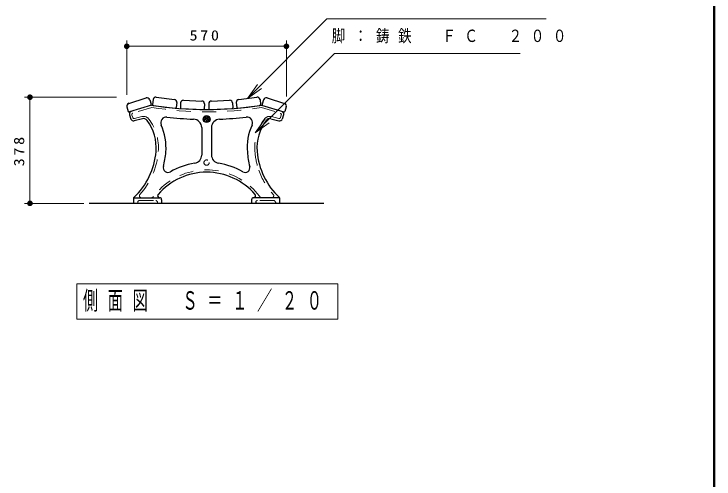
# Model space of a CAD drawing. Units: millimetres on the paper, scale 1:20. Extents: x -365 to 10, y -38 to 257.
# Drawn here: x -124.6 to 0, y 44.5 to 127.3 of the extents above; entities that cross this region are included whole.
import ezdxf

# ---------------------------------------------------------------- set-up
doc = ezdxf.new("R2010")
doc.units = ezdxf.units.MM
doc.linetypes.add('USER1', pattern=[4.5, 2.5, -2])
doc.layers.add('LY_1', color=4, linetype='Continuous', lineweight=25)
doc.layers.add('LY_2', color=7, linetype='Continuous', lineweight=13)
doc.styles.add('ＭＳ ゴシック', font='')
doc.styles.get('ＭＳ ゴシック').set_extended_font_data('MS Gothic')

# ---------------------------------------------------------------- blocks, each defined once
blk = doc.blocks.new('filled_dot')
at = {"color": 0, "linetype": 'Continuous', "lineweight": -2, "const_width": 1.25}
blk.add_lwpolyline([(-0.625, 0, 1), (0.625, 0, 1)], format="xyb", close=True, dxfattribs=at)

msp = doc.modelspace()

# ---------------------------------------------------------------- linework, layer by layer
at = {"layer": 'LY_1', "color": 7, "lineweight": 13}
for p, q in [((-104.542, 112.914), (-104.542, 122.567)), ((-76.121, 112.602), (-76.121, 122.567)), ((-104.542, 121.567), (-76.121, 121.567)), ((-83.051, 112.285), (-81.283, 114.76)), ((-83.051, 112.285), (-80.929, 114.406)), ((-80.576, 114.053), (-83.051, 112.285)), ((-106.375, 112.5), (-122.775, 112.5)), ((-121.775, 93.603), (-121.775, 112.5)), ((-81.687, 106.162), (-79.919, 108.637)), ((-81.687, 106.162), (-79.566, 108.284)), ((-79.212, 107.93), (-81.687, 106.162)), ((-112.206, 93.603), (-122.775, 93.603)), ((-66.953, 79.278), (-113.453, 79.278)), ((-113.453, 79.278), (-113.453, 72.978)), ((-66.953, 72.978), (-66.953, 79.278)), ((-113.453, 72.978), (-66.953, 72.978))]:
    msp.add_line(p, q, dxfattribs=at)
at = {"layer": 'LY_1'}
for p, q in [((-104.191, 111.408), (-101.088, 112.376)), ((-99.282, 112.496), (-96.058, 112.088)), ((-84.604, 112.088), (-81.38, 112.496)), ((-79.575, 112.376), (-76.473, 111.408)), ((-100.131, 111.103), (-104.078, 109.872)), ((-100.462, 112.047), (-100.209, 111.236)), ((-99.841, 112.063), (-99.948, 111.22)), ((-99.818, 111.052), (-95.899, 110.556)), ((-95.625, 111.53), (-95.731, 110.686)), ((-94.96, 111.473), (-94.996, 110.624)), ((-94.439, 111.952), (-91.192, 111.814)), ((-90.714, 111.293), (-90.75, 110.444)), ((-89.948, 111.293), (-89.912, 110.444)), ((-89.47, 111.814), (-86.223, 111.952)), ((-85.702, 111.473), (-85.666, 110.624)), ((-85.038, 111.53), (-84.931, 110.686)), ((-84.763, 110.556), (-80.844, 111.052)), ((-80.821, 112.063), (-80.714, 111.22)), ((-80.531, 111.103), (-76.585, 109.872)), ((-80.201, 112.048), (-80.455, 111.236)), ((-104.519, 110.782), (-104.266, 109.97)), ((-94.853, 110.468), (-90.906, 110.3)), ((-89.756, 110.3), (-85.81, 110.468)), ((-76.144, 110.782), (-76.397, 109.971)), ((-104.054, 109.34), (-103.804, 108.615)), ((-101.764, 108.657), (-103.209, 108.293)), ((-78.899, 108.657), (-77.453, 108.293)), ((-76.609, 109.34), (-76.858, 108.615)), ((-91.206, 107.092), (-91.206, 102.209)), ((-89.456, 107.092), (-89.456, 102.209)), ((-69.456, 93.603), (-111.206, 93.603)), ((-103.331, 94.559), (-103.331, 93.603)), ((-103.231, 94.603), (-98.681, 94.603)), ((-98.331, 94.253), (-98.331, 93.603)), ((-82.331, 94.253), (-82.331, 93.603)), ((-77.431, 94.603), (-81.949, 94.603)), ((-81.581, 93.803), (-81.581, 93.603)), ((-78.081, 93.803), (-78.081, 93.603)), ((-77.331, 94.559), (-77.331, 93.603))]:
    msp.add_line(p, q, dxfattribs=at)
at = {"layer": 'LY_1', "color": 7, "linetype": 'USER1', "lineweight": 13}
for p, q in [((-100.103, 110.693), (-103.463, 109.645)), ((-80.56, 110.693), (-77.199, 109.645)), ((-103.625, 109.324), (-103.471, 108.876)), ((-101.861, 109.045), (-103.173, 108.715)), ((-78.801, 109.045), (-77.489, 108.715)), ((-77.037, 109.324), (-77.192, 108.876)), ((-102.581, 93.803), (-102.581, 93.603)), ((-102.281, 94.103), (-99.381, 94.103)), ((-99.081, 93.803), (-99.081, 93.603))]:
    msp.add_line(p, q, dxfattribs=at)
at = {"layer": 'LY_1', "color": 7}
for p, q in [((-90.514, 108.609), (-90.749, 108.533)), ((-90.475, 108.49), (-90.711, 108.414)), ((-90.483, 108.706), (-90.628, 108.906)), ((-90.382, 108.779), (-90.527, 108.979)), ((-90.394, 108.431), (-90.394, 108.184)), ((-90.28, 108.779), (-90.135, 108.979)), ((-90.269, 108.431), (-90.269, 108.184)), ((-90.187, 108.49), (-89.952, 108.414)), ((-90.179, 108.705), (-90.034, 108.905)), ((-90.148, 108.609), (-89.913, 108.533))]:
    msp.add_line(p, q, dxfattribs=at)
at = {"layer": 'LY_1', "linetype": 'USER1', "lineweight": 13}
msp.add_line((-78.381, 94.103), (-81.281, 94.103), dxfattribs=at)
at = {"layer": 'LY_1', "color": 7, "lineweight": 13}
for points in [[(-83.051, 112.285), (-68.908, 126.427), (-29.882, 126.427)], [(-81.687, 106.162), (-67.545, 120.304), (-34.512, 120.304)]]:
    msp.add_lwpolyline(points, dxfattribs=at)
at = {"layer": 'LY_1', "color": 7}
msp.add_circle((-90.331, 108.603), 0.625, dxfattribs=at)
at = {"layer": 'LY_1', "color": 7, "linetype": 'USER1', "lineweight": 13}
msp.add_circle((-90.331, 100.853), 0.477, dxfattribs=at)
at = {"layer": 'LY_1'}
for centre, radius, start, end in [((-100.939, 111.899), 0.5, 17.32546, 107.32544), ((-99.345, 112), 0.5, 82.78899, 172.78896), ((-81.317, 112), 0.5, 7.21099, 97.21098), ((-79.724, 111.899), 0.5, 72.67454, 162.67452), ((-104.042, 110.931), 0.5, 107.32544, 197.32542), ((-100.352, 111.191), 0.15, 287.32548, 17.32546), ((-90.331, 170.297), 60, 260.59955, 279.40046), ((-99.799, 111.201), 0.15, 172.78896, 262.78902), ((-96.121, 111.592), 0.5, 352.789, 82.78899), ((-94.461, 111.452), 0.5, 87.56445, 177.56443), ((-91.213, 111.314), 0.5, 357.56447, 87.56445), ((-89.449, 111.314), 0.5, 92.43548, 182.43546), ((-86.202, 111.452), 0.5, 2.4355, 92.43548), ((-84.541, 111.592), 0.5, 97.21098, 187.21095), ((-80.863, 111.201), 0.15, 277.21101, 7.21099), ((-80.311, 111.192), 0.15, 162.67452, 252.67454), ((-76.621, 110.931), 0.5, 342.67455, 72.67454), ((-104.123, 110.015), 0.15, 197.32544, 287.32548), ((-103.581, 109.503), 0.5, 107.3255, 199.02562), ((-95.88, 110.705), 0.15, 262.78902, 352.789), ((-94.846, 110.618), 0.15, 177.56443, 267.56446), ((-90.9, 110.45), 0.15, 267.56449, 357.56447), ((-89.762, 110.45), 0.15, 182.43548, 272.43551), ((-85.816, 110.618), 0.15, 272.43551, 2.4355), ((-84.782, 110.705), 0.15, 187.21097, 277.21101), ((-77.081, 109.503), 0.5, 340.97434, 72.67447), ((-76.54, 110.015), 0.15, 252.67457, 342.67455), ((-103.331, 108.778), 0.5, 199.02564, 284.13807), ((-101.568, 107.882), 0.8, 37.2078, 104.13807), ((-97.509, 107.959), 1, 83.43214, 204.34526), ((-90.331, 170.297), 61.75, 263.43203, 267.84805), ((-92.706, 107.092), 1.5, 0, 87.84811), ((-87.956, 107.092), 1.5, 92.15191, 179.99996), ((-90.331, 170.297), 61.75, 272.15193, 276.56795), ((-83.154, 107.959), 1, 335.65456, 96.56788), ((-79.094, 107.882), 0.8, 75.8619, 142.79215), ((-77.331, 108.778), 0.5, 255.86191, 340.97434), ((-107.303, 103.528), 8, 355.16311, 37.20783), ((-107.303, 103.528), 9.75, 355.16311, 24.3454), ((-73.36, 103.528), 9.75, 155.65463, 184.83686), ((-73.36, 103.528), 8, 142.79213, 184.83686), ((-111.795, 103.802), 12.5, 312.81863, 355.64848), ((-111.795, 103.802), 14.25, 345.24669, 355.64848), ((-92.706, 102.209), 1.5, 279.32974, 0), ((-87.956, 102.209), 1.5, 179.99998, 260.67016), ((-68.867, 103.802), 14.25, 184.35149, 194.75329), ((-68.867, 103.802), 12.5, 184.35149, 227.18136), ((-97.193, 99.956), 0.85, 165.24673, 299.349), ((-90.331, 87.753), 13.15, 99.32976, 119.34903), ((-90.331, 87.753), 13.15, 60.651, 80.67027), ((-83.469, 99.956), 0.85, 240.65105, 14.7532), ((-90.331, 87.753), 11.4, 40.66111, 139.33891), ((-98.713, 94.953), 0.35, 139.33888, 270), ((-81.949, 94.953), 0.35, 269.99996, 40.66109), ((-103.231, 94.559), 0.1, 132.81853, 179.99996), ((-103.231, 94.503), 0.1, 89.99998, 179.99996), ((-98.681, 94.253), 0.35, 0, 89.99998), ((-81.981, 94.253), 0.35, 89.99998, 179.99996), ((-77.431, 94.503), 0.1, 0, 89.99998), ((-77.431, 94.559), 0.1, 0, 47.18117)]:
    msp.add_arc(centre, radius, start, end, dxfattribs=at)
at = {"layer": 'LY_1', "color": 7, "linetype": 'USER1', "lineweight": 13}
for centre, radius, start, end in [((-90.331, 170.297), 60.4, 260.68982, 279.31016), ((-103.389, 109.406), 0.25, 107.32555, 199.02551), ((-103.234, 108.957), 0.25, 199.02547, 284.13803), ((-101.568, 107.882), 1.2, 37.20772, 104.13832), ((-107.303, 103.528), 8.4, 355.16311, 37.20781), ((-73.36, 103.528), 8.4, 142.79213, 184.83686), ((-79.094, 107.882), 1.2, 75.862, 142.79215), ((-77.428, 108.957), 0.25, 255.86196, 340.97451), ((-77.273, 109.406), 0.25, 340.97445, 72.67442), ((-111.795, 103.802), 12.9, 318.10199, 355.64848), ((-68.867, 103.802), 12.9, 184.35149, 199.51763), ((-90.331, 87.753), 11.8, 57.85458, 143.30461), ((-101.933, 94.953), 0.35, 138.102, 270), ((-100.194, 95.103), 0.5, 270.00002, 323.30457), ((-102.281, 93.803), 0.3, 89.99998, 179.99996), ((-99.381, 93.803), 0.3, 0, 89.99998)]:
    msp.add_arc(centre, radius, start, end, dxfattribs=at)
at = {"layer": 'LY_1', "color": 7}
for centre, radius, start, end in [((-90.331, 108.603), 0.5, 142.6017, 181.39829), ((-90.768, 108.592), 0.0625, 181.39897, 288.0021), ((-90.679, 108.869), 0.0625, 35.99997, 142.6029), ((-90.476, 109.016), 0.0625, 109.39896, 216.00208), ((-90.533, 108.669), 0.0625, 288.00166, 35.99998), ((-90.331, 108.603), 0.5, 70.60171, 109.39831), ((-90.456, 108.431), 0.0625, 0.00165, 107.99998), ((-90.331, 108.816), 0.0625, 216.00166, 323.99998), ((-90.206, 108.431), 0.0625, 72.00166, 179.99996), ((-90.129, 108.669), 0.0625, 144.00166, 251.99997), ((-90.186, 109.016), 0.0625, 323.99997, 70.6029), ((-89.984, 108.869), 0.0625, 37.39897, 144.00208), ((-90.331, 108.603), 0.5, 358.60172, 37.39831), ((-89.894, 108.592), 0.0625, 251.99998, 358.60291), ((-90.691, 108.355), 0.0625, 107.99996, 214.6029), ((-90.331, 108.603), 0.5, 214.60172, 253.39831), ((-90.456, 108.184), 0.0625, 253.39896, 0.0021), ((-90.206, 108.184), 0.0625, 179.99998, 286.60291), ((-90.331, 108.603), 0.5, 286.60172, 325.39832), ((-89.971, 108.355), 0.0625, 325.39898, 72.00209)]:
    msp.add_arc(centre, radius, start, end, dxfattribs=at)
at = {"layer": 'LY_1', "linetype": 'USER1', "lineweight": 13}
for centre, radius, start, end in [((-68.867, 103.802), 12.9, 199.51763, 221.89797), ((-90.331, 87.753), 11.8, 36.69541, 57.85458), ((-80.469, 95.103), 0.5, 216.69539, 269.99997), ((-78.73, 94.953), 0.35, 269.99996, 41.89797), ((-81.281, 93.803), 0.3, 89.99998, 179.99996), ((-78.381, 93.803), 0.3, 0, 89.99998)]:
    msp.add_arc(centre, radius, start, end, dxfattribs=at)
at = {"layer": 'LY_2', "lineweight": 50}
msp.add_line((0, 0), (0, 257), dxfattribs=at)

# ---------------------------------------------------------------- block references
at = {"layer": 'LY_1', "color": 7, "lineweight": 13, "xscale": 0.4, "yscale": 0.4}
msp.add_blockref('filled_dot', (-104.542, 121.567), dxfattribs=at)
for p, rotation in [((-76.121, 121.567), 180), ((-121.775, 112.5), 270), ((-121.775, 93.603), 90)]:
    msp.add_blockref('filled_dot', p, dxfattribs=dict(at, rotation=rotation))

# ---------------------------------------------------------------- texts
at = {"layer": 'LY_1', "color": 7, "style": 'ＭＳ ゴシック'}
for s, insert, char_height, attachment_point in [('\\T1.64;\\W0.8;脚：鋳鉄\u3000ＦＣ\u3000２００', (-68.04, 123.304), 2.199, 4), ('\\T1.33;\\W1.15;570', (-90.511, 122.567), 1.833, 8), ('\\T1.64;\\W0.6;側面図\u3000Ｓ＝１／２０', (-90.203, 76.128), 3.299, 5)]:
    msp.add_mtext(s, dxfattribs=dict(at, insert=insert, char_height=char_height, attachment_point=attachment_point))
at = {"layer": 'LY_1', "color": 7, "insert": (-122.775, 103.052), "char_height": 1.833, "attachment_point": 8, "rotation": 90, "style": 'ＭＳ ゴシック'}
msp.add_mtext('\\T1.33;\\W1.15;378', dxfattribs=at)

doc.saveas('drawing.dxf')
